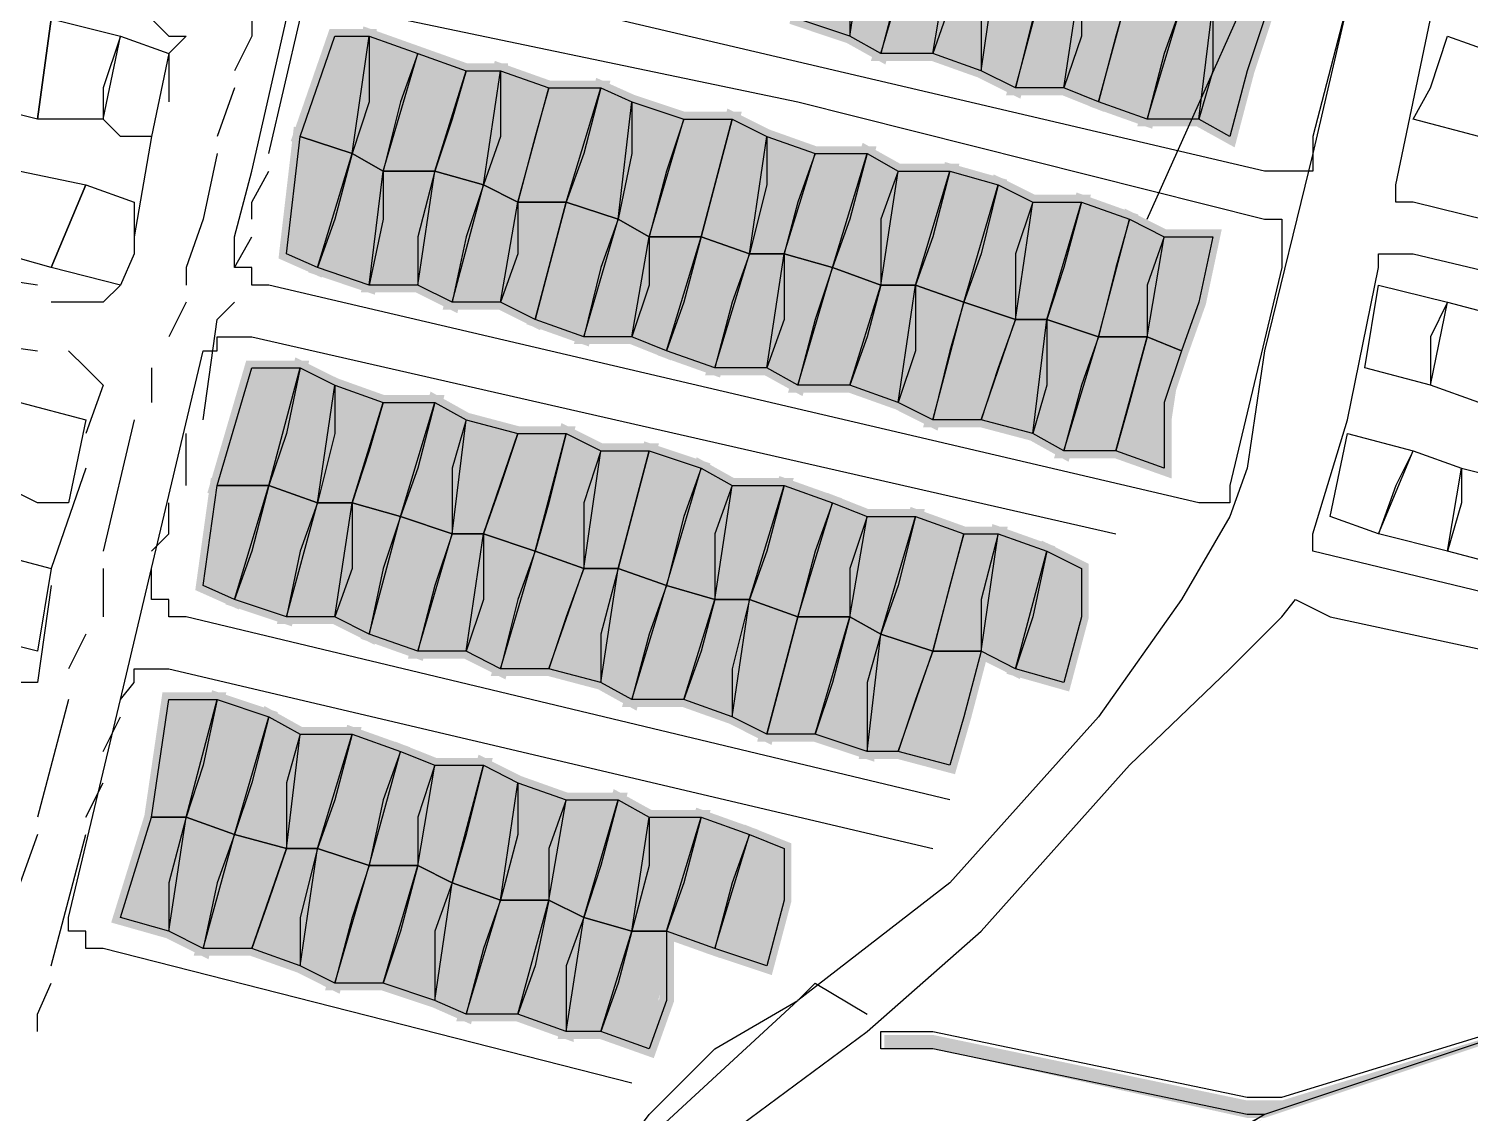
# Model space of a CAD drawing. Header units: millimetres. Extents: x -3588 to 75209, y -3737 to 38254.
# Drawn here: x 18655.4 to 18773.1, y 33971.2 to 34059.8 of the extents above; entities that cross this region are included whole.
import ezdxf

# ---------------------------------------------------------------- set-up
doc = ezdxf.new("R2010")
doc.units = ezdxf.units.MM
doc.layers.add('H', color=250, linetype='Continuous')
doc.layers.add('P', color=253, linetype='Continuous')

msp = doc.modelspace()

# ---------------------------------------------------------------- hatches: boundary and pattern name
at = {"layer": 'H', "linetype": 'Continuous'}
for points in [[(18723.812, 34068.523), (18722.403, 34058.937), (18718.45, 34060.345), (18719.859, 34068.523), (18723.812, 34068.523), (18723.812, 34068.523)], [(18727.765, 34067.115), (18725.22, 34057.801), (18722.403, 34058.937), (18723.812, 34068.523), (18727.765, 34067.115), (18727.765, 34067.115)], [(18730.581, 34065.707), (18729.173, 34057.801), (18725.22, 34057.801), (18727.765, 34067.115), (18730.581, 34065.707), (18730.581, 34065.707)], [(18734.534, 34065.707), (18733.414, 34056.392), (18729.173, 34057.801), (18730.581, 34065.707), (18734.534, 34065.707), (18734.534, 34065.707)], [(18738.775, 34064.586), (18735.943, 34054.984), (18733.414, 34056.392), (18734.534, 34065.707), (18738.775, 34064.586), (18738.775, 34064.586)], [(18741.32, 34064.586), (18740.184, 34054.984), (18735.943, 34054.984), (18738.775, 34064.586), (18741.32, 34064.586), (18741.32, 34064.586)], [(18745.545, 34063.162), (18742.728, 34053.576), (18740.184, 34054.984), (18741.32, 34064.586), (18745.545, 34063.162), (18745.545, 34063.162)], [(18749.498, 34061.754), (18746.953, 34052.152), (18742.728, 34053.576), (18745.545, 34063.162), (18749.498, 34061.754), (18749.498, 34061.754)], [(18752.314, 34061.754), (18750.906, 34052.152), (18746.953, 34052.152), (18749.498, 34061.754), (18752.314, 34061.754), (18752.314, 34061.754)], [(18756.267, 34060.345), (18753.739, 34051.031), (18750.906, 34052.152), (18752.314, 34061.754), (18756.267, 34060.345), (18756.267, 34060.345)], [(18683.162, 34058.937), (18681.754, 34049.623), (18677.801, 34051.031), (18680.346, 34058.937), (18683.162, 34058.937), (18683.162, 34058.937)], [(18687.115, 34057.801), (18684.571, 34048.199), (18681.754, 34049.623), (18683.162, 34058.937), (18687.115, 34057.801), (18687.115, 34057.801)], [(18691.34, 34056.392), (18688.524, 34048.199), (18684.571, 34048.199), (18687.115, 34057.801), (18691.34, 34056.392), (18691.34, 34056.392)], [(18693.885, 34056.392), (18692.765, 34046.79), (18688.524, 34048.199), (18691.34, 34056.392), (18693.885, 34056.392), (18693.885, 34056.392)], [(18698.126, 34054.984), (18695.293, 34045.382), (18692.765, 34046.79), (18693.885, 34056.392), (18698.126, 34054.984), (18698.126, 34054.984)], [(18702.079, 34054.984), (18699.534, 34045.382), (18695.293, 34045.382), (18698.126, 34054.984), (18702.079, 34054.984), (18702.079, 34054.984)], [(18704.895, 34053.576), (18703.487, 34044.262), (18699.534, 34045.382), (18702.079, 34054.984), (18704.895, 34053.576), (18704.895, 34053.576)], [(18708.848, 34052.152), (18706.304, 34042.837), (18703.487, 34044.262), (18704.895, 34053.576), (18708.848, 34052.152), (18708.848, 34052.152)], [(18713.089, 34052.152), (18710.257, 34042.837), (18706.304, 34042.837), (18708.848, 34052.152), (18713.089, 34052.152), (18713.089, 34052.152)], [(18715.618, 34051.031), (18714.209, 34041.429), (18710.257, 34042.837), (18713.089, 34052.152), (18715.618, 34051.031), (18715.618, 34051.031)], [(18681.754, 34049.623), (18679.209, 34040.021), (18676.393, 34041.429), (18677.801, 34051.031), (18681.754, 34049.623), (18681.754, 34049.623)], [(18719.859, 34049.623), (18717.042, 34041.429), (18714.209, 34041.429), (18715.618, 34051.031), (18719.859, 34049.623), (18719.859, 34049.623)], [(18684.571, 34048.199), (18683.162, 34038.612), (18679.209, 34040.021), (18681.754, 34049.623), (18684.571, 34048.199), (18684.571, 34048.199)], [(18723.812, 34049.623), (18720.995, 34040.021), (18717.042, 34041.429), (18719.859, 34049.623), (18723.812, 34049.623), (18723.812, 34049.623)], [(18726.628, 34048.199), (18725.22, 34038.612), (18720.995, 34040.021), (18723.812, 34049.623), (18726.628, 34048.199), (18726.628, 34048.199)], [(18688.524, 34048.199), (18687.115, 34038.612), (18683.162, 34038.612), (18684.571, 34048.199), (18688.524, 34048.199), (18688.524, 34048.199)], [(18692.765, 34046.79), (18689.932, 34037.476), (18687.115, 34038.612), (18688.524, 34048.199), (18692.765, 34046.79), (18692.765, 34046.79)], [(18730.581, 34048.199), (18727.765, 34038.612), (18725.22, 34038.612), (18726.628, 34048.199), (18730.581, 34048.199), (18730.581, 34048.199)], [(18734.534, 34046.79), (18731.99, 34037.476), (18727.765, 34038.612), (18730.581, 34048.199), (18734.534, 34046.79), (18734.534, 34046.79)], [(18695.293, 34045.382), (18693.885, 34037.476), (18689.932, 34037.476), (18692.765, 34046.79), (18695.293, 34045.382), (18695.293, 34045.382)], [(18737.367, 34045.382), (18735.943, 34036.068), (18731.99, 34037.476), (18734.534, 34046.79), (18737.367, 34045.382), (18737.367, 34045.382)], [(18699.534, 34045.382), (18696.717, 34036.068), (18693.885, 34037.476), (18695.293, 34045.382), (18699.534, 34045.382), (18699.534, 34045.382)], [(18703.487, 34044.262), (18700.67, 34034.659), (18696.717, 34036.068), (18699.534, 34045.382), (18703.487, 34044.262), (18703.487, 34044.262)], [(18741.32, 34045.382), (18738.775, 34036.068), (18735.943, 34036.068), (18737.367, 34045.382), (18741.32, 34045.382), (18741.32, 34045.382)], [(18745.545, 34044.262), (18742.728, 34034.659), (18738.775, 34036.068), (18741.32, 34045.382), (18745.545, 34044.262), (18745.545, 34044.262)], [(18706.304, 34042.837), (18704.895, 34034.659), (18700.67, 34034.659), (18703.487, 34044.262), (18706.304, 34042.837), (18706.304, 34042.837)], [(18748.089, 34042.837), (18746.953, 34034.659), (18742.728, 34034.659), (18745.545, 34044.262), (18748.089, 34042.837), (18748.089, 34042.837)], [(18710.257, 34042.837), (18707.44, 34033.251), (18704.895, 34034.659), (18706.304, 34042.837), (18710.257, 34042.837), (18710.257, 34042.837)], [(18714.209, 34041.429), (18711.665, 34031.827), (18707.44, 34033.251), (18710.257, 34042.837), (18714.209, 34041.429), (18714.209, 34041.429)], [(18752.314, 34042.837), (18749.498, 34033.251), (18746.953, 34034.659), (18748.089, 34042.837), (18752.314, 34042.837), (18752.314, 34042.837)], [(18717.042, 34041.429), (18715.618, 34031.827), (18711.665, 34031.827), (18714.209, 34041.429), (18717.042, 34041.429), (18717.042, 34041.429)], [(18720.995, 34040.021), (18718.45, 34030.707), (18715.618, 34031.827), (18717.042, 34041.429), (18720.995, 34040.021), (18720.995, 34040.021)], [(18725.22, 34038.612), (18722.403, 34030.707), (18718.45, 34030.707), (18720.995, 34040.021), (18725.22, 34038.612), (18725.22, 34038.612)], [(18727.765, 34038.612), (18726.628, 34029.298), (18722.403, 34030.707), (18725.22, 34038.612), (18727.765, 34038.612), (18727.765, 34038.612)], [(18731.99, 34037.476), (18729.173, 34027.874), (18726.628, 34029.298), (18727.765, 34038.612), (18731.99, 34037.476), (18731.99, 34037.476)], [(18735.943, 34036.068), (18733.414, 34027.874), (18729.173, 34027.874), (18731.99, 34037.476), (18735.943, 34036.068), (18735.943, 34036.068)], [(18738.775, 34036.068), (18737.367, 34026.466), (18733.414, 34027.874), (18735.943, 34036.068), (18738.775, 34036.068), (18738.775, 34036.068)], [(18742.728, 34034.659), (18740.184, 34025.057), (18737.367, 34026.466), (18738.775, 34036.068), (18742.728, 34034.659), (18742.728, 34034.659)], [(18746.953, 34034.659), (18744.136, 34025.057), (18740.184, 34025.057), (18742.728, 34034.659), (18746.953, 34034.659), (18746.953, 34034.659)], [(18749.498, 34033.251), (18748.089, 34023.937), (18744.136, 34025.057), (18746.953, 34034.659), (18749.498, 34033.251), (18749.498, 34033.251)], [(18677.801, 34031.827), (18674.968, 34022.513), (18671.015, 34022.513), (18673.56, 34031.827), (18677.801, 34031.827), (18677.801, 34031.827)], [(18680.346, 34030.707), (18679.209, 34021.104), (18674.968, 34022.513), (18677.801, 34031.827), (18680.346, 34030.707), (18680.346, 34030.707)], [(18684.571, 34029.298), (18681.754, 34021.104), (18679.209, 34021.104), (18680.346, 34030.707), (18684.571, 34029.298), (18684.571, 34029.298)], [(18688.524, 34029.298), (18685.979, 34019.696), (18681.754, 34021.104), (18684.571, 34029.298), (18688.524, 34029.298), (18688.524, 34029.298)], [(18691.34, 34027.874), (18689.932, 34018.288), (18685.979, 34019.696), (18688.524, 34029.298), (18691.34, 34027.874), (18691.34, 34027.874)], [(18695.293, 34026.466), (18692.765, 34018.288), (18689.932, 34018.288), (18691.34, 34027.874), (18695.293, 34026.466), (18695.293, 34026.466)], [(18699.534, 34026.466), (18696.717, 34017.151), (18692.765, 34018.288), (18695.293, 34026.466), (18699.534, 34026.466), (18699.534, 34026.466)], [(18702.079, 34025.057), (18700.67, 34015.743), (18696.717, 34017.151), (18699.534, 34026.466), (18702.079, 34025.057), (18702.079, 34025.057)], [(18706.304, 34025.057), (18703.487, 34015.743), (18700.67, 34015.743), (18702.079, 34025.057), (18706.304, 34025.057), (18706.304, 34025.057)], [(18710.257, 34023.937), (18707.44, 34014.335), (18703.487, 34015.743), (18706.304, 34025.057), (18710.257, 34023.937), (18710.257, 34023.937)], [(18713.089, 34022.513), (18711.665, 34012.926), (18707.44, 34014.335), (18710.257, 34023.937), (18713.089, 34022.513), (18713.089, 34022.513)], [(18674.968, 34022.513), (18672.44, 34012.926), (18669.607, 34014.335), (18671.015, 34022.513), (18674.968, 34022.513), (18674.968, 34022.513)], [(18679.209, 34021.104), (18676.393, 34011.502), (18672.44, 34012.926), (18674.968, 34022.513), (18679.209, 34021.104), (18679.209, 34021.104)], [(18717.042, 34022.513), (18714.209, 34012.926), (18711.665, 34012.926), (18713.089, 34022.513), (18717.042, 34022.513), (18717.042, 34022.513)], [(18720.995, 34021.104), (18718.45, 34011.502), (18714.209, 34012.926), (18717.042, 34022.513), (18720.995, 34021.104), (18720.995, 34021.104)], [(18681.754, 34021.104), (18680.346, 34011.502), (18676.393, 34011.502), (18679.209, 34021.104), (18681.754, 34021.104), (18681.754, 34021.104)], [(18685.979, 34019.696), (18683.162, 34010.382), (18680.346, 34011.502), (18681.754, 34021.104), (18685.979, 34019.696), (18685.979, 34019.696)], [(18723.812, 34019.696), (18722.403, 34011.502), (18718.45, 34011.502), (18720.995, 34021.104), (18723.812, 34019.696), (18723.812, 34019.696)], [(18689.932, 34018.288), (18687.115, 34008.973), (18683.162, 34010.382), (18685.979, 34019.696), (18689.932, 34018.288), (18689.932, 34018.288)], [(18727.765, 34019.696), (18725.22, 34010.382), (18722.403, 34011.502), (18723.812, 34019.696), (18727.765, 34019.696), (18727.765, 34019.696)], [(18731.99, 34018.288), (18729.173, 34008.973), (18725.22, 34010.382), (18727.765, 34019.696), (18731.99, 34018.288), (18731.99, 34018.288)], [(18692.765, 34018.288), (18691.34, 34008.973), (18687.115, 34008.973), (18689.932, 34018.288), (18692.765, 34018.288), (18692.765, 34018.288)], [(18696.717, 34017.151), (18693.885, 34007.549), (18691.34, 34008.973), (18692.765, 34018.288), (18696.717, 34017.151), (18696.717, 34017.151)], [(18734.534, 34018.288), (18733.414, 34008.973), (18729.173, 34008.973), (18731.99, 34018.288), (18734.534, 34018.288), (18734.534, 34018.288)], [(18738.775, 34017.151), (18735.943, 34007.549), (18733.414, 34008.973), (18734.534, 34018.288), (18738.775, 34017.151), (18738.775, 34017.151)], [(18700.67, 34015.743), (18698.126, 34007.549), (18693.885, 34007.549), (18696.717, 34017.151), (18700.67, 34015.743), (18700.67, 34015.743)], [(18741.32, 34015.743), (18740.184, 34006.141), (18735.943, 34007.549), (18738.775, 34017.151), (18741.32, 34015.743), (18741.32, 34015.743)], [(18703.487, 34015.743), (18702.079, 34006.141), (18698.126, 34007.549), (18700.67, 34015.743), (18703.487, 34015.743), (18703.487, 34015.743)], [(18707.44, 34014.335), (18704.895, 34004.733), (18702.079, 34006.141), (18703.487, 34015.743), (18707.44, 34014.335), (18707.44, 34014.335)], [(18711.665, 34012.926), (18708.848, 34004.733), (18704.895, 34004.733), (18707.44, 34014.335), (18711.665, 34012.926), (18711.665, 34012.926)], [(18714.209, 34012.926), (18713.089, 34003.612), (18708.848, 34004.733), (18711.665, 34012.926), (18714.209, 34012.926), (18714.209, 34012.926)], [(18718.45, 34011.502), (18715.618, 34002.188), (18713.089, 34003.612), (18714.209, 34012.926), (18718.45, 34011.502), (18718.45, 34011.502)], [(18722.403, 34011.502), (18719.859, 34002.188), (18715.618, 34002.188), (18718.45, 34011.502), (18722.403, 34011.502), (18722.403, 34011.502)], [(18725.22, 34010.382), (18723.812, 34000.78), (18719.859, 34002.188), (18722.403, 34011.502), (18725.22, 34010.382), (18725.22, 34010.382)], [(18729.173, 34008.973), (18726.628, 34000.78), (18723.812, 34000.78), (18725.22, 34010.382), (18729.173, 34008.973), (18729.173, 34008.973)], [(18733.414, 34008.973), (18730.581, 33999.371), (18726.628, 34000.78), (18729.173, 34008.973), (18733.414, 34008.973), (18733.414, 34008.973)], [(18671.015, 34004.733), (18668.199, 33995.418), (18665.654, 33995.418), (18666.79, 34004.733), (18671.015, 34004.733), (18671.015, 34004.733)], [(18674.968, 34003.612), (18672.44, 33994.01), (18668.199, 33995.418), (18671.015, 34004.733), (18674.968, 34003.612), (18674.968, 34003.612)], [(18677.801, 34002.188), (18676.393, 33992.602), (18672.44, 33994.01), (18674.968, 34003.612), (18677.801, 34002.188), (18677.801, 34002.188)], [(18681.754, 34002.188), (18679.209, 33992.602), (18676.393, 33992.602), (18677.801, 34002.188), (18681.754, 34002.188), (18681.754, 34002.188)], [(18685.979, 34000.78), (18683.162, 33991.177), (18679.209, 33992.602), (18681.754, 34002.188), (18685.979, 34000.78), (18685.979, 34000.78)], [(18688.524, 33999.371), (18687.115, 33991.177), (18683.162, 33991.177), (18685.979, 34000.78), (18688.524, 33999.371), (18688.524, 33999.371)], [(18692.765, 33999.371), (18689.932, 33990.057), (18687.115, 33991.177), (18688.524, 33999.371), (18692.765, 33999.371), (18692.765, 33999.371)], [(18695.293, 33997.963), (18693.885, 33988.649), (18689.932, 33990.057), (18692.765, 33999.371), (18695.293, 33997.963), (18695.293, 33997.963)], [(18699.534, 33996.827), (18698.126, 33988.649), (18693.885, 33988.649), (18695.293, 33997.963), (18699.534, 33996.827), (18699.534, 33996.827)], [(18703.487, 33996.827), (18700.67, 33987.224), (18698.126, 33988.649), (18699.534, 33996.827), (18703.487, 33996.827), (18703.487, 33996.827)], [(18706.304, 33995.418), (18704.895, 33985.816), (18700.67, 33987.224), (18703.487, 33996.827), (18706.304, 33995.418), (18706.304, 33995.418)], [(18668.199, 33995.418), (18666.79, 33985.816), (18662.838, 33987.224), (18665.654, 33995.418), (18668.199, 33995.418), (18668.199, 33995.418)], [(18672.44, 33994.01), (18669.607, 33984.408), (18666.79, 33985.816), (18668.199, 33995.418), (18672.44, 33994.01), (18672.44, 33994.01)], [(18710.257, 33995.418), (18707.44, 33985.816), (18704.895, 33985.816), (18706.304, 33995.418), (18710.257, 33995.418), (18710.257, 33995.418)], [(18714.209, 33994.01), (18711.665, 33984.408), (18707.44, 33985.816), (18710.257, 33995.418), (18714.209, 33994.01), (18714.209, 33994.01)], [(18676.393, 33992.602), (18673.56, 33984.408), (18669.607, 33984.408), (18672.44, 33994.01), (18676.393, 33992.602), (18676.393, 33992.602)], [(18717.042, 33992.602), (18715.618, 33983.288), (18711.665, 33984.408), (18714.209, 33994.01), (18717.042, 33992.602), (18717.042, 33992.602)], [(18679.209, 33992.602), (18677.801, 33983.288), (18673.56, 33984.408), (18676.393, 33992.602), (18679.209, 33992.602), (18679.209, 33992.602)], [(18683.162, 33991.177), (18680.346, 33981.863), (18677.801, 33983.288), (18679.209, 33992.602), (18683.162, 33991.177), (18683.162, 33991.177)], [(18687.115, 33991.177), (18684.571, 33981.863), (18680.346, 33981.863), (18683.162, 33991.177), (18687.115, 33991.177), (18687.115, 33991.177)], [(18689.932, 33990.057), (18688.524, 33980.455), (18684.571, 33981.863), (18687.115, 33991.177), (18689.932, 33990.057), (18689.932, 33990.057)], [(18693.885, 33988.649), (18691.34, 33979.047), (18688.524, 33980.455), (18689.932, 33990.057), (18693.885, 33988.649), (18693.885, 33988.649)], [(18698.126, 33988.649), (18695.293, 33979.047), (18691.34, 33979.047), (18693.885, 33988.649), (18698.126, 33988.649), (18698.126, 33988.649)], [(18700.67, 33987.224), (18699.534, 33977.638), (18695.293, 33979.047), (18698.126, 33988.649), (18700.67, 33987.224), (18700.67, 33987.224)], [(18725.22, 33977.638), (18729.173, 33977.638), (18754.859, 33972.277), (18757.692, 33972.277), (18775.184, 33977.638), (18794.388, 33983.288), (18795.796, 33983.288), (18801.158, 33983.288), (18803.702, 33983.288), (18817.241, 33984.408), (18835.038, 33987.224), (18841.807, 33988.649), (18845.76, 33988.649), (18844.352, 33987.224), (18825.435, 33984.408), (18813.288, 33983.288), (18802.566, 33981.863), (18795.796, 33983.288), (18794.388, 33983.288), (18776.592, 33977.638), (18756.267, 33970.853), (18745.545, 33964.083), (18741.32, 33957.314), (18740.184, 33957.314), (18742.728, 33961.538), (18744.136, 33964.083), (18756.267, 33970.853), (18754.859, 33970.853), (18729.173, 33976.502), (18725.22, 33976.502), (18725.22, 33977.638), (18725.22, 33977.638)], [(18704.895, 33985.816), (18702.079, 33977.638), (18699.534, 33977.638), (18700.67, 33987.224), (18704.895, 33985.816), (18704.895, 33985.816)], [(18707.44, 33985.816), (18706.304, 33976.502), (18702.079, 33977.638), (18704.895, 33985.816), (18707.44, 33985.816), (18707.44, 33985.816)]]:
    msp.add_hatch(color=256, dxfattribs=at).paths.add_polyline_path(points)

# ---------------------------------------------------------------- linework, layer by layer
at = {"layer": 'P'}
for points in [[(18781.969, 34143.053), (18781.969, 34140.508), (18779.425, 34129.497), (18772.367, 34101.283), (18765.581, 34072.764), (18760.22, 34049.623), (18756.267, 34033.523), (18754.859, 34023.937), (18753.451, 34019.984), (18749.498, 34013.198), (18742.728, 34003.612), (18730.581, 33990.057), (18718.162, 33980.455), (18703.487, 33966.9), (18695.293, 33957.586), (18693.885, 33950.816), (18693.885, 33934.444), (18695.293, 33922.313), (18697.838, 33911.575), (18697.838, 33908.758)], [(18683.162, 34087.728), (18683.162, 34088.848), (18684.283, 34088.848), (18685.707, 34088.848), (18761.644, 34071.356), (18763.053, 34071.356), (18764.461, 34069.948), (18764.461, 34068.523), (18764.461, 34067.403), (18760.22, 34051.031), (18760.22, 34049.623), (18760.22, 34048.199), (18758.812, 34048.199), (18757.692, 34048.199), (18756.267, 34048.199), (18680.346, 34065.995), (18680.346, 34067.403), (18678.921, 34067.403), (18678.921, 34068.523), (18678.921, 34069.948), (18683.162, 34087.728)], [(18746.681, 34044.262), (18758.812, 34071.356), (18763.053, 34079.534), (18765.581, 34083.487), (18767.006, 34086.319), (18768.414, 34087.728), (18769.822, 34088.848)], [(18796.917, 34034.659), (18834.749, 34025.345), (18834.749, 34029.298), (18768.414, 34045.67), (18767.006, 34045.67), (18767.006, 34047.078), (18772.367, 34072.764), (18773.775, 34074.173), (18775.184, 34074.173), (18806.519, 34065.995), (18833.613, 34059.209), (18836.158, 34075.309), (18838.99, 34086.319)], [(18722.403, 34063.162), (18722.403, 34059.209), (18718.162, 34060.633), (18719.571, 34068.523), (18723.812, 34068.523), (18722.403, 34063.162)], [(18726.356, 34063.162), (18724.932, 34057.801), (18722.403, 34059.209), (18723.812, 34068.523), (18727.765, 34067.403), (18726.356, 34063.162)], [(18730.581, 34061.754), (18729.173, 34057.801), (18724.932, 34057.801), (18727.765, 34067.403), (18730.581, 34065.995), (18730.581, 34061.754)], [(18733.126, 34060.633), (18733.126, 34056.392), (18729.173, 34057.801), (18730.581, 34065.995), (18734.534, 34065.995), (18733.126, 34060.633)], [(18737.367, 34060.633), (18735.943, 34054.984), (18733.126, 34056.392), (18734.534, 34065.995), (18738.487, 34064.586), (18737.367, 34060.633)], [(18741.32, 34059.209), (18739.895, 34054.984), (18735.943, 34054.984), (18738.487, 34064.586), (18741.32, 34064.586), (18741.32, 34059.209)], [(18744.136, 34059.209), (18742.728, 34053.848), (18739.895, 34054.984), (18741.32, 34064.586), (18745.257, 34063.162), (18744.136, 34059.209)], [(18748.089, 34057.801), (18746.681, 34052.44), (18742.728, 34053.848), (18745.257, 34063.162), (18749.498, 34061.754), (18748.089, 34057.801)], [(18718.162, 34053.848), (18756.267, 34044.262), (18757.692, 34044.262), (18757.692, 34042.837), (18757.692, 34041.429), (18757.692, 34040.309), (18753.451, 34022.513), (18753.451, 34021.104), (18752.042, 34021.104), (18750.906, 34021.104), (18674.968, 34038.884), (18673.56, 34038.884), (18673.56, 34040.309), (18672.152, 34040.309), (18672.152, 34041.429), (18672.152, 34042.837), (18673.56, 34048.199), (18676.393, 34060.633), (18677.513, 34061.754), (18678.921, 34061.754), (18680.346, 34061.754), (18718.162, 34053.848)], [(18752.042, 34056.392), (18750.906, 34052.44), (18746.681, 34052.44), (18749.498, 34061.754), (18752.042, 34061.754), (18752.042, 34056.392)], [(18754.859, 34056.392), (18753.451, 34051.031), (18750.906, 34052.44), (18752.042, 34061.754), (18756.267, 34060.633), (18754.859, 34056.392)], [(18651.827, 34057.801), (18653.235, 34060.633), (18657.188, 34060.633), (18656.068, 34052.44), (18650.419, 34053.848), (18651.827, 34057.801)], [(18661.429, 34054.984), (18661.429, 34052.44), (18656.068, 34052.44), (18657.188, 34060.633), (18662.838, 34059.209), (18661.429, 34054.984)], [(18665.382, 34060.633), (18666.79, 34059.209), (18668.199, 34059.209), (18666.79, 34057.801), (18666.79, 34056.392), (18666.79, 34053.848)], [(18673.56, 34060.633), (18673.56, 34059.209), (18672.152, 34056.392)], [(18674.968, 34049.623), (18677.513, 34060.633)], [(18662.838, 34051.031), (18661.429, 34052.44), (18662.838, 34059.209), (18666.79, 34057.801), (18665.382, 34051.031), (18662.838, 34051.031)], [(18683.162, 34053.848), (18681.754, 34049.623), (18677.513, 34051.031), (18680.346, 34059.209), (18683.162, 34059.209), (18683.162, 34053.848)], [(18685.707, 34053.848), (18684.283, 34048.199), (18681.754, 34049.623), (18683.162, 34059.209), (18687.115, 34057.801), (18685.707, 34053.848)], [(18769.822, 34054.984), (18771.231, 34059.209), (18775.184, 34057.801), (18773.775, 34051.031), (18768.414, 34052.44), (18769.822, 34054.984)], [(18689.932, 34052.44), (18688.524, 34048.199), (18684.283, 34048.199), (18687.115, 34057.801), (18691.068, 34056.392), (18689.932, 34052.44)], [(18693.885, 34051.031), (18692.476, 34047.078), (18688.524, 34048.199), (18691.068, 34056.392), (18693.885, 34056.392), (18693.885, 34051.031)], [(18696.717, 34051.031), (18695.293, 34045.67), (18692.476, 34047.078), (18693.885, 34056.392), (18697.838, 34054.984), (18696.717, 34051.031)], [(18672.152, 34054.984), (18670.743, 34051.031)], [(18700.67, 34049.623), (18699.246, 34045.67), (18695.293, 34045.67), (18697.838, 34054.984), (18702.079, 34054.984), (18700.67, 34049.623)], [(18704.607, 34049.623), (18703.487, 34044.262), (18699.246, 34045.67), (18702.079, 34054.984), (18704.607, 34053.848), (18704.607, 34049.623)], [(18707.44, 34048.199), (18706.032, 34042.837), (18703.487, 34044.262), (18704.607, 34053.848), (18708.848, 34052.44), (18707.44, 34048.199)], [(18711.393, 34047.078), (18710.257, 34042.837), (18706.032, 34042.837), (18708.848, 34052.44), (18712.801, 34052.44), (18711.393, 34047.078)], [(18715.618, 34047.078), (18714.209, 34041.429), (18710.257, 34042.837), (18712.801, 34052.44), (18715.618, 34051.031), (18715.618, 34047.078)], [(18665.382, 34051.031), (18663.958, 34042.837)], [(18680.346, 34044.262), (18678.921, 34040.309), (18676.393, 34041.429), (18677.513, 34051.031), (18681.754, 34049.623), (18680.346, 34044.262)], [(18718.162, 34045.67), (18717.042, 34041.429), (18714.209, 34041.429), (18715.618, 34051.031), (18719.571, 34049.623), (18718.162, 34045.67)], [(18670.743, 34049.623), (18669.607, 34044.262), (18668.199, 34040.309), (18668.199, 34038.884)], [(18684.283, 34044.262), (18683.162, 34038.884), (18678.921, 34040.309), (18681.754, 34049.623), (18684.283, 34048.199), (18684.283, 34044.262)], [(18722.403, 34044.262), (18720.995, 34040.309), (18717.042, 34041.429), (18719.571, 34049.623), (18723.812, 34049.623), (18722.403, 34044.262)], [(18724.932, 34044.262), (18724.932, 34038.884), (18720.995, 34040.309), (18723.812, 34049.623), (18726.356, 34048.199), (18724.932, 34044.262)], [(18653.235, 34044.262), (18654.644, 34048.199), (18660.021, 34047.078), (18657.188, 34040.309), (18653.235, 34041.429), (18653.235, 34044.262)], [(18673.56, 34044.262), (18673.56, 34045.67), (18674.968, 34048.199)], [(18687.115, 34042.837), (18687.115, 34038.884), (18683.162, 34038.884), (18684.283, 34048.199), (18688.524, 34048.199), (18687.115, 34042.837)], [(18691.068, 34042.837), (18689.932, 34037.476), (18687.115, 34038.884), (18688.524, 34048.199), (18692.476, 34047.078), (18691.068, 34042.837)], [(18729.173, 34042.837), (18727.765, 34038.884), (18724.932, 34038.884), (18726.356, 34048.199), (18730.581, 34048.199), (18729.173, 34042.837)], [(18733.126, 34041.429), (18731.718, 34037.476), (18727.765, 34038.884), (18730.581, 34048.199), (18734.534, 34047.078), (18733.126, 34041.429)], [(18663.958, 34041.429), (18662.838, 34038.884), (18657.188, 34040.309), (18660.021, 34047.078), (18663.958, 34045.67), (18663.958, 34041.429)], [(18695.293, 34041.429), (18693.885, 34037.476), (18689.932, 34037.476), (18692.476, 34047.078), (18695.293, 34045.67), (18695.293, 34041.429)], [(18735.943, 34041.429), (18735.943, 34036.068), (18731.718, 34037.476), (18734.534, 34047.078), (18737.367, 34045.67), (18735.943, 34041.429)], [(18697.838, 34040.309), (18696.717, 34036.068), (18693.885, 34037.476), (18695.293, 34045.67), (18699.246, 34045.67), (18697.838, 34040.309)], [(18702.079, 34040.309), (18700.67, 34034.659), (18696.717, 34036.068), (18699.246, 34045.67), (18703.487, 34044.262), (18702.079, 34040.309)], [(18739.895, 34040.309), (18738.487, 34036.068), (18735.943, 34036.068), (18737.367, 34045.67), (18741.32, 34045.67), (18739.895, 34040.309)], [(18744.136, 34040.309), (18742.728, 34034.659), (18738.487, 34036.068), (18741.32, 34045.67), (18745.257, 34044.262), (18744.136, 34040.309)], [(18706.032, 34038.884), (18704.607, 34034.659), (18700.67, 34034.659), (18703.487, 34044.262), (18706.032, 34042.837), (18706.032, 34038.884)], [(18746.681, 34038.884), (18746.681, 34034.659), (18742.728, 34034.659), (18745.257, 34044.262), (18748.089, 34042.837), (18746.681, 34038.884)], [(18672.152, 34040.309), (18673.56, 34042.837)], [(18708.848, 34037.476), (18707.44, 34033.523), (18704.607, 34034.659), (18706.032, 34042.837), (18710.257, 34042.837), (18708.848, 34037.476)], [(18712.801, 34037.476), (18711.393, 34032.115), (18707.44, 34033.523), (18710.257, 34042.837), (18714.209, 34041.429), (18712.801, 34037.476)], [(18750.906, 34037.476), (18749.498, 34033.523), (18746.681, 34034.659), (18748.089, 34042.837), (18752.042, 34042.837), (18750.906, 34037.476)], [(18663.958, 34041.429), (18662.838, 34038.884), (18661.429, 34037.476), (18660.021, 34037.476), (18657.188, 34037.476)], [(18717.042, 34036.068), (18715.618, 34032.115), (18711.393, 34032.115), (18714.209, 34041.429), (18717.042, 34041.429), (18717.042, 34036.068)], [(18712.801, 33969.732), (18723.812, 33977.91), (18733.126, 33986.104), (18745.257, 33999.659), (18753.451, 34007.549), (18756.267, 34010.382), (18757.692, 34011.79), (18758.812, 34013.198), (18761.644, 34011.79), (18792.964, 34005.021), (18794.1, 34008.973), (18760.22, 34017.151), (18760.22, 34018.56), (18763.053, 34027.874), (18765.581, 34040.309), (18765.581, 34041.429), (18767.006, 34041.429), (18768.414, 34041.429), (18796.917, 34034.659)], [(18719.571, 34036.068), (18718.162, 34030.707), (18715.618, 34032.115), (18717.042, 34041.429), (18720.995, 34040.309), (18719.571, 34036.068)], [(18656.068, 34038.884), (18646.466, 34040.309)], [(18723.812, 34034.659), (18722.403, 34030.707), (18718.162, 34030.707), (18720.995, 34040.309), (18724.932, 34038.884), (18723.812, 34034.659)], [(18727.765, 34033.523), (18726.356, 34029.298), (18722.403, 34030.707), (18724.932, 34038.884), (18727.765, 34038.884), (18727.765, 34033.523)], [(18730.581, 34033.523), (18729.173, 34027.874), (18726.356, 34029.298), (18727.765, 34038.884), (18731.718, 34037.476), (18730.581, 34033.523)], [(18769.822, 34034.659), (18769.822, 34030.707), (18764.461, 34032.115), (18765.581, 34038.884), (18771.231, 34037.476), (18769.822, 34034.659)], [(18668.199, 34037.476), (18666.79, 34034.659)], [(18669.607, 34027.874), (18670.743, 34036.068), (18672.152, 34037.476)], [(18734.534, 34032.115), (18733.126, 34027.874), (18729.173, 34027.874), (18731.718, 34037.476), (18735.943, 34036.068), (18734.534, 34032.115)], [(18775.184, 34033.523), (18773.775, 34029.298), (18769.822, 34030.707), (18771.231, 34037.476), (18776.592, 34036.068), (18775.184, 34033.523)], [(18738.487, 34030.707), (18737.367, 34026.754), (18733.126, 34027.874), (18735.943, 34036.068), (18738.487, 34036.068), (18738.487, 34030.707)], [(18741.32, 34030.707), (18739.895, 34025.345), (18737.367, 34026.754), (18738.487, 34036.068), (18742.728, 34034.659), (18741.32, 34030.707)], [(18647.874, 34034.659), (18656.068, 34033.523)], [(18730.581, 33996.827), (18668.199, 34011.79), (18666.79, 34011.79), (18666.79, 34013.198), (18665.382, 34013.198), (18665.382, 34014.335), (18665.382, 34015.743), (18669.607, 34033.523), (18670.743, 34033.523), (18670.743, 34034.659), (18672.152, 34034.659), (18673.56, 34034.659), (18744.136, 34018.56)], [(18730.581, 33996.827), (18668.199, 34011.79), (18666.79, 34011.79), (18666.79, 34013.198), (18665.382, 34013.198), (18665.382, 34014.335), (18665.382, 34015.743), (18669.607, 34033.523), (18670.743, 34033.523), (18670.743, 34034.659), (18672.152, 34034.659), (18673.56, 34034.659), (18744.136, 34018.56)], [(18745.257, 34029.298), (18744.136, 34025.345), (18739.895, 34025.345), (18742.728, 34034.659), (18746.681, 34034.659), (18745.257, 34029.298)], [(18748.089, 34029.298), (18748.089, 34023.937), (18744.136, 34025.345), (18746.681, 34034.659), (18749.498, 34033.523), (18748.089, 34029.298)], [(18658.597, 34033.523), (18660.021, 34032.115), (18661.429, 34030.707), (18660.021, 34026.754)], [(18665.382, 34032.115), (18665.382, 34029.298)], [(18676.393, 34026.754), (18674.968, 34022.513), (18670.743, 34022.513), (18673.56, 34032.115), (18677.513, 34032.115), (18676.393, 34026.754)], [(18680.346, 34026.754), (18678.921, 34021.104), (18674.968, 34022.513), (18677.513, 34032.115), (18680.346, 34030.707), (18680.346, 34026.754)], [(18683.162, 34025.345), (18681.754, 34021.104), (18678.921, 34021.104), (18680.346, 34030.707), (18684.283, 34029.298), (18683.162, 34025.345)], [(18656.068, 34021.104), (18653.235, 34022.513), (18654.644, 34029.298), (18660.021, 34027.874), (18658.597, 34021.104), (18656.068, 34021.104)], [(18687.115, 34023.937), (18685.707, 34019.984), (18681.754, 34021.104), (18684.283, 34029.298), (18688.524, 34029.298), (18687.115, 34023.937)], [(18689.932, 34023.937), (18689.932, 34018.56), (18685.707, 34019.984), (18688.524, 34029.298), (18691.068, 34027.874), (18689.932, 34023.937)], [(18663.958, 34027.874), (18661.429, 34017.151)], [(18693.885, 34022.513), (18692.476, 34018.56), (18689.932, 34018.56), (18691.068, 34027.874), (18695.293, 34026.754), (18693.885, 34022.513)], [(18668.199, 34022.513), (18668.199, 34026.754)], [(18697.838, 34021.104), (18696.717, 34017.151), (18692.476, 34018.56), (18695.293, 34026.754), (18699.246, 34026.754), (18697.838, 34021.104)], [(18700.67, 34021.104), (18700.67, 34015.743), (18696.717, 34017.151), (18699.246, 34026.754), (18702.079, 34025.345), (18700.67, 34021.104)], [(18767.006, 34022.513), (18765.581, 34018.56), (18761.644, 34019.984), (18763.053, 34026.754), (18768.414, 34025.345), (18767.006, 34022.513)], [(18704.607, 34019.984), (18703.487, 34015.743), (18700.67, 34015.743), (18702.079, 34025.345), (18706.032, 34025.345), (18704.607, 34019.984)], [(18708.848, 34019.984), (18707.44, 34014.335), (18703.487, 34015.743), (18706.032, 34025.345), (18710.257, 34023.937), (18708.848, 34019.984)], [(18772.367, 34021.104), (18771.231, 34017.151), (18765.581, 34018.56), (18768.414, 34025.345), (18772.367, 34023.937), (18772.367, 34021.104)], [(18660.021, 34023.937), (18657.188, 34015.743)], [(18711.393, 34018.56), (18711.393, 34013.198), (18707.44, 34014.335), (18710.257, 34023.937), (18712.801, 34022.513), (18711.393, 34018.56)], [(18776.592, 34019.984), (18776.592, 34015.743), (18771.231, 34017.151), (18772.367, 34023.937), (18778.016, 34022.513), (18776.592, 34019.984)], [(18673.56, 34017.151), (18672.152, 34013.198), (18669.607, 34014.335), (18670.743, 34022.513), (18674.968, 34022.513), (18673.56, 34017.151)], [(18677.513, 34017.151), (18676.393, 34011.79), (18672.152, 34013.198), (18674.968, 34022.513), (18678.921, 34021.104), (18677.513, 34017.151)], [(18715.618, 34017.151), (18714.209, 34013.198), (18711.393, 34013.198), (18712.801, 34022.513), (18717.042, 34022.513), (18715.618, 34017.151)], [(18719.571, 34017.151), (18718.162, 34011.79), (18714.209, 34013.198), (18717.042, 34022.513), (18720.995, 34021.104), (18719.571, 34017.151)], [(18665.382, 34017.151), (18666.79, 34018.56), (18666.79, 34021.104)], [(18681.754, 34015.743), (18680.346, 34011.79), (18676.393, 34011.79), (18678.921, 34021.104), (18681.754, 34021.104), (18681.754, 34015.743)], [(18684.283, 34015.743), (18683.162, 34010.382), (18680.346, 34011.79), (18681.754, 34021.104), (18685.707, 34019.984), (18684.283, 34015.743)], [(18722.403, 34015.743), (18722.403, 34011.79), (18718.162, 34011.79), (18720.995, 34021.104), (18723.812, 34019.984), (18722.403, 34015.743)], [(18688.524, 34014.335), (18687.115, 34008.973), (18683.162, 34010.382), (18685.707, 34019.984), (18689.932, 34018.56), (18688.524, 34014.335)], [(18726.356, 34014.335), (18724.932, 34010.382), (18722.403, 34011.79), (18723.812, 34019.984), (18727.765, 34019.984), (18726.356, 34014.335)], [(18730.581, 34014.335), (18729.173, 34008.973), (18724.932, 34010.382), (18727.765, 34019.984), (18731.718, 34018.56), (18730.581, 34014.335)], [(18692.476, 34013.198), (18691.068, 34008.973), (18687.115, 34008.973), (18689.932, 34018.56), (18692.476, 34018.56), (18692.476, 34013.198)], [(18695.293, 34013.198), (18693.885, 34007.549), (18691.068, 34008.973), (18692.476, 34018.56), (18696.717, 34017.151), (18695.293, 34013.198)], [(18733.126, 34013.198), (18733.126, 34008.973), (18729.173, 34008.973), (18731.718, 34018.56), (18734.534, 34018.56), (18733.126, 34013.198)], [(18737.367, 34011.79), (18735.943, 34007.549), (18733.126, 34008.973), (18734.534, 34018.56), (18738.487, 34017.151), (18737.367, 34011.79)], [(18650.419, 34013.198), (18651.827, 34017.151), (18657.188, 34015.743), (18656.068, 34008.973), (18650.419, 34010.382), (18650.419, 34013.198)], [(18699.246, 34011.79), (18697.838, 34007.549), (18693.885, 34007.549), (18696.717, 34017.151), (18700.67, 34015.743), (18699.246, 34011.79)], [(18741.32, 34011.79), (18739.895, 34006.429), (18735.943, 34007.549), (18738.487, 34017.151), (18741.32, 34015.743), (18741.32, 34011.79)], [(18661.429, 34015.743), (18661.429, 34011.79)], [(18662.838, 34005.021), (18665.382, 34015.743)], [(18702.079, 34010.382), (18702.079, 34006.429), (18697.838, 34007.549), (18700.67, 34015.743), (18703.487, 34015.743), (18702.079, 34010.382)], [(18706.032, 34010.382), (18704.607, 34005.021), (18702.079, 34006.429), (18703.487, 34015.743), (18707.44, 34014.335), (18706.032, 34010.382)], [(18657.188, 34014.335), (18656.068, 34006.429), (18654.644, 34006.429)], [(18710.257, 34008.973), (18708.848, 34005.021), (18704.607, 34005.021), (18707.44, 34014.335), (18711.393, 34013.198), (18710.257, 34008.973)], [(18712.801, 34007.549), (18712.801, 34003.612), (18708.848, 34005.021), (18711.393, 34013.198), (18714.209, 34013.198), (18712.801, 34007.549)], [(18717.042, 34007.549), (18715.618, 34002.188), (18712.801, 34003.612), (18714.209, 34013.198), (18718.162, 34011.79), (18717.042, 34007.549)], [(18720.995, 34006.429), (18719.571, 34002.188), (18715.618, 34002.188), (18718.162, 34011.79), (18722.403, 34011.79), (18720.995, 34006.429)], [(18723.812, 34006.429), (18723.812, 34000.78), (18719.571, 34002.188), (18722.403, 34011.79), (18724.932, 34010.382), (18723.812, 34006.429)], [(18660.021, 34010.382), (18658.597, 34007.549)], [(18727.765, 34005.021), (18726.356, 34000.78), (18723.812, 34000.78), (18724.932, 34010.382), (18729.173, 34008.973), (18727.765, 34005.021)], [(18731.718, 34003.612), (18730.581, 33999.659), (18726.356, 34000.78), (18729.173, 34008.973), (18733.126, 34008.973), (18731.718, 34003.612)], [(18704.607, 33973.685), (18661.429, 33984.696), (18660.021, 33984.696), (18660.021, 33986.104), (18658.597, 33986.104), (18658.597, 33987.224), (18662.838, 34005.021), (18663.958, 34006.429), (18663.958, 34007.549), (18665.382, 34007.549), (18666.79, 34007.549), (18729.173, 33992.874)], [(18704.607, 33973.685), (18661.429, 33984.696), (18660.021, 33984.696), (18660.021, 33986.104), (18658.597, 33986.104), (18658.597, 33987.224), (18662.838, 34005.021), (18663.958, 34006.429), (18663.958, 34007.549), (18665.382, 34007.549), (18666.79, 34007.549), (18729.173, 33992.874)], [(18658.597, 34005.021), (18656.068, 33995.418)], [(18669.607, 33999.659), (18668.199, 33995.418), (18665.382, 33995.418), (18666.79, 34005.021), (18670.743, 34005.021), (18669.607, 33999.659)], [(18673.56, 33998.235), (18672.152, 33994.01), (18668.199, 33995.418), (18670.743, 34005.021), (18674.968, 34003.612), (18673.56, 33998.235)], [(18661.429, 34000.78), (18662.838, 34003.612)], [(18676.393, 33998.235), (18676.393, 33992.874), (18672.152, 33994.01), (18674.968, 34003.612), (18677.513, 34002.188), (18676.393, 33998.235)], [(18680.346, 33996.827), (18678.921, 33992.874), (18676.393, 33992.874), (18677.513, 34002.188), (18681.754, 34002.188), (18680.346, 33996.827)], [(18684.283, 33996.827), (18683.162, 33991.465), (18678.921, 33992.874), (18681.754, 34002.188), (18685.707, 34000.78), (18684.283, 33996.827)], [(18687.115, 33995.418), (18687.115, 33991.465), (18683.162, 33991.465), (18685.707, 34000.78), (18688.524, 33999.659), (18687.115, 33995.418)], [(18691.068, 33994.01), (18689.932, 33990.057), (18687.115, 33991.465), (18688.524, 33999.659), (18692.476, 33999.659), (18691.068, 33994.01)], [(18695.293, 33994.01), (18693.885, 33988.649), (18689.932, 33990.057), (18692.476, 33999.659), (18695.293, 33998.235), (18695.293, 33994.01)], [(18660.021, 33995.418), (18661.429, 33998.235)], [(18697.838, 33992.874), (18697.838, 33988.649), (18693.885, 33988.649), (18695.293, 33998.235), (18699.246, 33996.827), (18697.838, 33992.874)], [(18702.079, 33991.465), (18700.67, 33987.224), (18697.838, 33988.649), (18699.246, 33996.827), (18703.487, 33996.827), (18702.079, 33991.465)], [(18706.032, 33991.465), (18704.607, 33986.104), (18700.67, 33987.224), (18703.487, 33996.827), (18706.032, 33995.418), (18706.032, 33991.465)], [(18666.79, 33990.057), (18666.79, 33986.104), (18662.838, 33987.224), (18665.382, 33995.418), (18668.199, 33995.418), (18666.79, 33990.057)], [(18670.743, 33990.057), (18669.607, 33984.696), (18666.79, 33986.104), (18668.199, 33995.418), (18672.152, 33994.01), (18670.743, 33990.057)], [(18708.848, 33990.057), (18707.44, 33986.104), (18704.607, 33986.104), (18706.032, 33995.418), (18710.257, 33995.418), (18708.848, 33990.057)], [(18712.801, 33990.057), (18711.393, 33984.696), (18707.44, 33986.104), (18710.257, 33995.418), (18714.209, 33994.01), (18712.801, 33990.057)], [(18656.068, 33994.01), (18654.644, 33990.057)], [(18657.188, 33983.288), (18658.597, 33988.649), (18660.021, 33994.01)], [(18674.968, 33988.649), (18673.56, 33984.696), (18669.607, 33984.696), (18672.152, 33994.01), (18676.393, 33992.874), (18674.968, 33988.649)], [(18717.042, 33988.649), (18715.618, 33983.288), (18711.393, 33984.696), (18714.209, 33994.01), (18717.042, 33992.874), (18717.042, 33988.649)], [(18677.513, 33987.224), (18677.513, 33983.288), (18673.56, 33984.696), (18676.393, 33992.874), (18678.921, 33992.874), (18677.513, 33987.224)], [(18681.754, 33987.224), (18680.346, 33981.863), (18677.513, 33983.288), (18678.921, 33992.874), (18683.162, 33991.465), (18681.754, 33987.224)], [(18685.707, 33986.104), (18684.283, 33981.863), (18680.346, 33981.863), (18683.162, 33991.465), (18687.115, 33991.465), (18685.707, 33986.104)], [(18688.524, 33986.104), (18688.524, 33980.455), (18684.283, 33981.863), (18687.115, 33991.465), (18689.932, 33990.057), (18688.524, 33986.104)], [(18692.476, 33984.696), (18691.068, 33979.335), (18688.524, 33980.455), (18689.932, 33990.057), (18693.885, 33988.649), (18692.476, 33984.696)], [(18696.717, 33983.288), (18695.293, 33979.335), (18691.068, 33979.335), (18693.885, 33988.649), (18697.838, 33988.649), (18696.717, 33983.288)], [(18699.246, 33983.288), (18699.246, 33977.91), (18695.293, 33979.335), (18697.838, 33988.649), (18700.67, 33987.224), (18699.246, 33983.288)], [(18724.932, 33977.91), (18729.173, 33977.91), (18754.859, 33972.549), (18757.692, 33972.549), (18775.184, 33977.91), (18794.1, 33983.288), (18795.508, 33983.288), (18800.87, 33983.288), (18803.702, 33983.288), (18817.241, 33984.696), (18834.749, 33987.224), (18841.519, 33988.649)], [(18703.487, 33981.863), (18702.079, 33977.91), (18699.246, 33977.91), (18700.67, 33987.224), (18704.607, 33986.104), (18703.487, 33981.863)], [(18844.352, 33987.224), (18825.435, 33984.696), (18813.288, 33983.288), (18802.294, 33981.863), (18795.508, 33983.288), (18794.1, 33983.288), (18776.592, 33977.91), (18756.267, 33971.141), (18745.257, 33964.371), (18741.32, 33957.586), (18739.895, 33957.586), (18742.728, 33961.538), (18744.136, 33964.371), (18756.267, 33971.141), (18754.859, 33971.141), (18729.173, 33976.502), (18724.932, 33976.502), (18724.932, 33977.91), (18724.932, 33977.91)], [(18707.44, 33980.455), (18706.032, 33976.502), (18702.079, 33977.91), (18704.607, 33986.104), (18707.44, 33986.104), (18707.44, 33980.455)], [(18656.068, 33977.91), (18656.068, 33979.335), (18657.188, 33981.863)], [(18661.429, 33949.408), (18665.382, 33950.816), (18669.607, 33952.224), (18673.56, 33952.224), (18678.921, 33952.224), (18683.162, 33953.361), (18688.524, 33953.361), (18691.068, 33954.769), (18693.885, 33957.586), (18695.293, 33959.01), (18696.717, 33959.01), (18702.079, 33965.779), (18706.032, 33971.141), (18711.393, 33976.502), (18718.162, 33980.455), (18719.571, 33981.863)], [(18719.571, 33981.863), (18723.812, 33979.335)]]:
    msp.add_lwpolyline(points, dxfattribs=at)
at = {"layer": 'P', "const_width": 1.2}
for points in [[(18726.356, 34063.162), (18724.932, 34057.801), (18722.403, 34059.209), (18723.812, 34068.523), (18727.765, 34067.403), (18726.356, 34063.162)], [(18722.403, 34063.162), (18722.403, 34059.209), (18718.162, 34060.633), (18719.571, 34068.523), (18723.812, 34068.523), (18722.403, 34063.162)], [(18730.581, 34061.754), (18729.173, 34057.801), (18724.932, 34057.801), (18727.765, 34067.403), (18730.581, 34065.995), (18730.581, 34061.754)], [(18733.126, 34060.633), (18733.126, 34056.392), (18729.173, 34057.801), (18730.581, 34065.995), (18734.534, 34065.995), (18733.126, 34060.633)], [(18737.367, 34060.633), (18735.943, 34054.984), (18733.126, 34056.392), (18734.534, 34065.995), (18738.487, 34064.586), (18737.367, 34060.633)], [(18741.32, 34059.209), (18739.895, 34054.984), (18735.943, 34054.984), (18738.487, 34064.586), (18741.32, 34064.586), (18741.32, 34059.209)], [(18744.136, 34059.209), (18742.728, 34053.848), (18739.895, 34054.984), (18741.32, 34064.586), (18745.257, 34063.162), (18744.136, 34059.209)], [(18748.089, 34057.801), (18746.681, 34052.44), (18742.728, 34053.848), (18745.257, 34063.162), (18749.498, 34061.754), (18748.089, 34057.801)], [(18752.042, 34056.392), (18750.906, 34052.44), (18746.681, 34052.44), (18749.498, 34061.754), (18752.042, 34061.754), (18752.042, 34056.392)], [(18754.859, 34056.392), (18753.451, 34051.031), (18750.906, 34052.44), (18752.042, 34061.754), (18756.267, 34060.633), (18754.859, 34056.392)], [(18683.162, 34053.848), (18681.754, 34049.623), (18677.513, 34051.031), (18680.346, 34059.209), (18683.162, 34059.209), (18683.162, 34053.848)], [(18685.707, 34053.848), (18684.283, 34048.199), (18681.754, 34049.623), (18683.162, 34059.209), (18687.115, 34057.801), (18685.707, 34053.848)], [(18689.932, 34052.44), (18688.524, 34048.199), (18684.283, 34048.199), (18687.115, 34057.801), (18691.068, 34056.392), (18689.932, 34052.44)], [(18693.885, 34051.031), (18692.476, 34047.078), (18688.524, 34048.199), (18691.068, 34056.392), (18693.885, 34056.392), (18693.885, 34051.031)], [(18696.717, 34051.031), (18695.293, 34045.67), (18692.476, 34047.078), (18693.885, 34056.392), (18697.838, 34054.984), (18696.717, 34051.031)], [(18700.67, 34049.623), (18699.246, 34045.67), (18695.293, 34045.67), (18697.838, 34054.984), (18702.079, 34054.984), (18700.67, 34049.623)], [(18704.607, 34049.623), (18703.487, 34044.262), (18699.246, 34045.67), (18702.079, 34054.984), (18704.607, 34053.848), (18704.607, 34049.623)], [(18707.44, 34048.199), (18706.032, 34042.837), (18703.487, 34044.262), (18704.607, 34053.848), (18708.848, 34052.44), (18707.44, 34048.199)], [(18711.393, 34047.078), (18710.257, 34042.837), (18706.032, 34042.837), (18708.848, 34052.44), (18712.801, 34052.44), (18711.393, 34047.078)], [(18715.618, 34047.078), (18714.209, 34041.429), (18710.257, 34042.837), (18712.801, 34052.44), (18715.618, 34051.031), (18715.618, 34047.078)], [(18680.346, 34044.262), (18678.921, 34040.309), (18676.393, 34041.429), (18677.513, 34051.031), (18681.754, 34049.623), (18680.346, 34044.262)], [(18718.162, 34045.67), (18717.042, 34041.429), (18714.209, 34041.429), (18715.618, 34051.031), (18719.571, 34049.623), (18718.162, 34045.67)], [(18684.283, 34044.262), (18683.162, 34038.884), (18678.921, 34040.309), (18681.754, 34049.623), (18684.283, 34048.199), (18684.283, 34044.262)], [(18724.932, 34044.262), (18724.932, 34038.884), (18720.995, 34040.309), (18723.812, 34049.623), (18726.356, 34048.199), (18724.932, 34044.262)], [(18722.403, 34044.262), (18720.995, 34040.309), (18717.042, 34041.429), (18719.571, 34049.623), (18723.812, 34049.623), (18722.403, 34044.262)], [(18687.115, 34042.837), (18687.115, 34038.884), (18683.162, 34038.884), (18684.283, 34048.199), (18688.524, 34048.199), (18687.115, 34042.837)], [(18691.068, 34042.837), (18689.932, 34037.476), (18687.115, 34038.884), (18688.524, 34048.199), (18692.476, 34047.078), (18691.068, 34042.837)], [(18729.173, 34042.837), (18727.765, 34038.884), (18724.932, 34038.884), (18726.356, 34048.199), (18730.581, 34048.199), (18729.173, 34042.837)], [(18733.126, 34041.429), (18731.718, 34037.476), (18727.765, 34038.884), (18730.581, 34048.199), (18734.534, 34047.078), (18733.126, 34041.429)], [(18695.293, 34041.429), (18693.885, 34037.476), (18689.932, 34037.476), (18692.476, 34047.078), (18695.293, 34045.67), (18695.293, 34041.429)], [(18735.943, 34041.429), (18735.943, 34036.068), (18731.718, 34037.476), (18734.534, 34047.078), (18737.367, 34045.67), (18735.943, 34041.429)], [(18697.838, 34040.309), (18696.717, 34036.068), (18693.885, 34037.476), (18695.293, 34045.67), (18699.246, 34045.67), (18697.838, 34040.309)], [(18702.079, 34040.309), (18700.67, 34034.659), (18696.717, 34036.068), (18699.246, 34045.67), (18703.487, 34044.262), (18702.079, 34040.309)], [(18739.895, 34040.309), (18738.487, 34036.068), (18735.943, 34036.068), (18737.367, 34045.67), (18741.32, 34045.67), (18739.895, 34040.309)], [(18744.136, 34040.309), (18742.728, 34034.659), (18738.487, 34036.068), (18741.32, 34045.67), (18745.257, 34044.262), (18744.136, 34040.309)], [(18706.032, 34038.884), (18704.607, 34034.659), (18700.67, 34034.659), (18703.487, 34044.262), (18706.032, 34042.837), (18706.032, 34038.884)], [(18746.681, 34038.884), (18746.681, 34034.659), (18742.728, 34034.659), (18745.257, 34044.262), (18748.089, 34042.837), (18746.681, 34038.884)], [(18708.848, 34037.476), (18707.44, 34033.523), (18704.607, 34034.659), (18706.032, 34042.837), (18710.257, 34042.837), (18708.848, 34037.476)], [(18712.801, 34037.476), (18711.393, 34032.115), (18707.44, 34033.523), (18710.257, 34042.837), (18714.209, 34041.429), (18712.801, 34037.476)], [(18750.906, 34037.476), (18749.498, 34033.523), (18746.681, 34034.659), (18748.089, 34042.837), (18752.042, 34042.837), (18750.906, 34037.476)], [(18719.571, 34036.068), (18718.162, 34030.707), (18715.618, 34032.115), (18717.042, 34041.429), (18720.995, 34040.309), (18719.571, 34036.068)], [(18717.042, 34036.068), (18715.618, 34032.115), (18711.393, 34032.115), (18714.209, 34041.429), (18717.042, 34041.429), (18717.042, 34036.068)], [(18723.812, 34034.659), (18722.403, 34030.707), (18718.162, 34030.707), (18720.995, 34040.309), (18724.932, 34038.884), (18723.812, 34034.659)], [(18727.765, 34033.523), (18726.356, 34029.298), (18722.403, 34030.707), (18724.932, 34038.884), (18727.765, 34038.884), (18727.765, 34033.523)], [(18730.581, 34033.523), (18729.173, 34027.874), (18726.356, 34029.298), (18727.765, 34038.884), (18731.718, 34037.476), (18730.581, 34033.523)], [(18734.534, 34032.115), (18733.126, 34027.874), (18729.173, 34027.874), (18731.718, 34037.476), (18735.943, 34036.068), (18734.534, 34032.115)], [(18738.487, 34030.707), (18737.367, 34026.754), (18733.126, 34027.874), (18735.943, 34036.068), (18738.487, 34036.068), (18738.487, 34030.707)], [(18741.32, 34030.707), (18739.895, 34025.345), (18737.367, 34026.754), (18738.487, 34036.068), (18742.728, 34034.659), (18741.32, 34030.707)], [(18745.257, 34029.298), (18744.136, 34025.345), (18739.895, 34025.345), (18742.728, 34034.659), (18746.681, 34034.659), (18745.257, 34029.298)], [(18748.089, 34029.298), (18748.089, 34023.937), (18744.136, 34025.345), (18746.681, 34034.659), (18749.498, 34033.523), (18748.089, 34029.298)], [(18676.393, 34026.754), (18674.968, 34022.513), (18670.743, 34022.513), (18673.56, 34032.115), (18677.513, 34032.115), (18676.393, 34026.754)], [(18680.346, 34026.754), (18678.921, 34021.104), (18674.968, 34022.513), (18677.513, 34032.115), (18680.346, 34030.707), (18680.346, 34026.754)], [(18683.162, 34025.345), (18681.754, 34021.104), (18678.921, 34021.104), (18680.346, 34030.707), (18684.283, 34029.298), (18683.162, 34025.345)], [(18687.115, 34023.937), (18685.707, 34019.984), (18681.754, 34021.104), (18684.283, 34029.298), (18688.524, 34029.298), (18687.115, 34023.937)], [(18689.932, 34023.937), (18689.932, 34018.56), (18685.707, 34019.984), (18688.524, 34029.298), (18691.068, 34027.874), (18689.932, 34023.937)], [(18693.885, 34022.513), (18692.476, 34018.56), (18689.932, 34018.56), (18691.068, 34027.874), (18695.293, 34026.754), (18693.885, 34022.513)], [(18697.838, 34021.104), (18696.717, 34017.151), (18692.476, 34018.56), (18695.293, 34026.754), (18699.246, 34026.754), (18697.838, 34021.104)], [(18700.67, 34021.104), (18700.67, 34015.743), (18696.717, 34017.151), (18699.246, 34026.754), (18702.079, 34025.345), (18700.67, 34021.104)], [(18704.607, 34019.984), (18703.487, 34015.743), (18700.67, 34015.743), (18702.079, 34025.345), (18706.032, 34025.345), (18704.607, 34019.984)], [(18708.848, 34019.984), (18707.44, 34014.335), (18703.487, 34015.743), (18706.032, 34025.345), (18710.257, 34023.937), (18708.848, 34019.984)], [(18711.393, 34018.56), (18711.393, 34013.198), (18707.44, 34014.335), (18710.257, 34023.937), (18712.801, 34022.513), (18711.393, 34018.56)], [(18677.513, 34017.151), (18676.393, 34011.79), (18672.152, 34013.198), (18674.968, 34022.513), (18678.921, 34021.104), (18677.513, 34017.151)], [(18719.571, 34017.151), (18718.162, 34011.79), (18714.209, 34013.198), (18717.042, 34022.513), (18720.995, 34021.104), (18719.571, 34017.151)], [(18673.56, 34017.151), (18672.152, 34013.198), (18669.607, 34014.335), (18670.743, 34022.513), (18674.968, 34022.513), (18673.56, 34017.151)], [(18715.618, 34017.151), (18714.209, 34013.198), (18711.393, 34013.198), (18712.801, 34022.513), (18717.042, 34022.513), (18715.618, 34017.151)], [(18681.754, 34015.743), (18680.346, 34011.79), (18676.393, 34011.79), (18678.921, 34021.104), (18681.754, 34021.104), (18681.754, 34015.743)], [(18684.283, 34015.743), (18683.162, 34010.382), (18680.346, 34011.79), (18681.754, 34021.104), (18685.707, 34019.984), (18684.283, 34015.743)], [(18722.403, 34015.743), (18722.403, 34011.79), (18718.162, 34011.79), (18720.995, 34021.104), (18723.812, 34019.984), (18722.403, 34015.743)], [(18688.524, 34014.335), (18687.115, 34008.973), (18683.162, 34010.382), (18685.707, 34019.984), (18689.932, 34018.56), (18688.524, 34014.335)], [(18726.356, 34014.335), (18724.932, 34010.382), (18722.403, 34011.79), (18723.812, 34019.984), (18727.765, 34019.984), (18726.356, 34014.335)], [(18730.581, 34014.335), (18729.173, 34008.973), (18724.932, 34010.382), (18727.765, 34019.984), (18731.718, 34018.56), (18730.581, 34014.335)], [(18692.476, 34013.198), (18691.068, 34008.973), (18687.115, 34008.973), (18689.932, 34018.56), (18692.476, 34018.56), (18692.476, 34013.198)], [(18695.293, 34013.198), (18693.885, 34007.549), (18691.068, 34008.973), (18692.476, 34018.56), (18696.717, 34017.151), (18695.293, 34013.198)], [(18733.126, 34013.198), (18733.126, 34008.973), (18729.173, 34008.973), (18731.718, 34018.56), (18734.534, 34018.56), (18733.126, 34013.198)], [(18737.367, 34011.79), (18735.943, 34007.549), (18733.126, 34008.973), (18734.534, 34018.56), (18738.487, 34017.151), (18737.367, 34011.79)], [(18699.246, 34011.79), (18697.838, 34007.549), (18693.885, 34007.549), (18696.717, 34017.151), (18700.67, 34015.743), (18699.246, 34011.79)], [(18741.32, 34011.79), (18739.895, 34006.429), (18735.943, 34007.549), (18738.487, 34017.151), (18741.32, 34015.743), (18741.32, 34011.79)], [(18702.079, 34010.382), (18702.079, 34006.429), (18697.838, 34007.549), (18700.67, 34015.743), (18703.487, 34015.743), (18702.079, 34010.382)], [(18706.032, 34010.382), (18704.607, 34005.021), (18702.079, 34006.429), (18703.487, 34015.743), (18707.44, 34014.335), (18706.032, 34010.382)], [(18710.257, 34008.973), (18708.848, 34005.021), (18704.607, 34005.021), (18707.44, 34014.335), (18711.393, 34013.198), (18710.257, 34008.973)], [(18717.042, 34007.549), (18715.618, 34002.188), (18712.801, 34003.612), (18714.209, 34013.198), (18718.162, 34011.79), (18717.042, 34007.549)], [(18712.801, 34007.549), (18712.801, 34003.612), (18708.848, 34005.021), (18711.393, 34013.198), (18714.209, 34013.198), (18712.801, 34007.549)], [(18723.812, 34006.429), (18723.812, 34000.78), (18719.571, 34002.188), (18722.403, 34011.79), (18724.932, 34010.382), (18723.812, 34006.429)], [(18720.995, 34006.429), (18719.571, 34002.188), (18715.618, 34002.188), (18718.162, 34011.79), (18722.403, 34011.79), (18720.995, 34006.429)], [(18727.765, 34005.021), (18726.356, 34000.78), (18723.812, 34000.78), (18724.932, 34010.382), (18729.173, 34008.973), (18727.765, 34005.021)], [(18731.718, 34003.612), (18730.581, 33999.659), (18726.356, 34000.78), (18729.173, 34008.973), (18733.126, 34008.973), (18731.718, 34003.612)], [(18669.607, 33999.659), (18668.199, 33995.418), (18665.382, 33995.418), (18666.79, 34005.021), (18670.743, 34005.021), (18669.607, 33999.659)], [(18673.56, 33998.235), (18672.152, 33994.01), (18668.199, 33995.418), (18670.743, 34005.021), (18674.968, 34003.612), (18673.56, 33998.235)], [(18676.393, 33998.235), (18676.393, 33992.874), (18672.152, 33994.01), (18674.968, 34003.612), (18677.513, 34002.188), (18676.393, 33998.235)], [(18680.346, 33996.827), (18678.921, 33992.874), (18676.393, 33992.874), (18677.513, 34002.188), (18681.754, 34002.188), (18680.346, 33996.827)], [(18684.283, 33996.827), (18683.162, 33991.465), (18678.921, 33992.874), (18681.754, 34002.188), (18685.707, 34000.78), (18684.283, 33996.827)], [(18687.115, 33995.418), (18687.115, 33991.465), (18683.162, 33991.465), (18685.707, 34000.78), (18688.524, 33999.659), (18687.115, 33995.418)], [(18691.068, 33994.01), (18689.932, 33990.057), (18687.115, 33991.465), (18688.524, 33999.659), (18692.476, 33999.659), (18691.068, 33994.01)], [(18695.293, 33994.01), (18693.885, 33988.649), (18689.932, 33990.057), (18692.476, 33999.659), (18695.293, 33998.235), (18695.293, 33994.01)], [(18697.838, 33992.874), (18697.838, 33988.649), (18693.885, 33988.649), (18695.293, 33998.235), (18699.246, 33996.827), (18697.838, 33992.874)], [(18702.079, 33991.465), (18700.67, 33987.224), (18697.838, 33988.649), (18699.246, 33996.827), (18703.487, 33996.827), (18702.079, 33991.465)], [(18706.032, 33991.465), (18704.607, 33986.104), (18700.67, 33987.224), (18703.487, 33996.827), (18706.032, 33995.418), (18706.032, 33991.465)], [(18670.743, 33990.057), (18669.607, 33984.696), (18666.79, 33986.104), (18668.199, 33995.418), (18672.152, 33994.01), (18670.743, 33990.057)], [(18712.801, 33990.057), (18711.393, 33984.696), (18707.44, 33986.104), (18710.257, 33995.418), (18714.209, 33994.01), (18712.801, 33990.057)], [(18666.79, 33990.057), (18666.79, 33986.104), (18662.838, 33987.224), (18665.382, 33995.418), (18668.199, 33995.418), (18666.79, 33990.057)], [(18708.848, 33990.057), (18707.44, 33986.104), (18704.607, 33986.104), (18706.032, 33995.418), (18710.257, 33995.418), (18708.848, 33990.057)], [(18674.968, 33988.649), (18673.56, 33984.696), (18669.607, 33984.696), (18672.152, 33994.01), (18676.393, 33992.874), (18674.968, 33988.649)], [(18717.042, 33988.649), (18715.618, 33983.288), (18711.393, 33984.696), (18714.209, 33994.01), (18717.042, 33992.874), (18717.042, 33988.649)], [(18677.513, 33987.224), (18677.513, 33983.288), (18673.56, 33984.696), (18676.393, 33992.874), (18678.921, 33992.874), (18677.513, 33987.224)], [(18681.754, 33987.224), (18680.346, 33981.863), (18677.513, 33983.288), (18678.921, 33992.874), (18683.162, 33991.465), (18681.754, 33987.224)], [(18685.707, 33986.104), (18684.283, 33981.863), (18680.346, 33981.863), (18683.162, 33991.465), (18687.115, 33991.465), (18685.707, 33986.104)], [(18688.524, 33986.104), (18688.524, 33980.455), (18684.283, 33981.863), (18687.115, 33991.465), (18689.932, 33990.057), (18688.524, 33986.104)], [(18692.476, 33984.696), (18691.068, 33979.335), (18688.524, 33980.455), (18689.932, 33990.057), (18693.885, 33988.649), (18692.476, 33984.696)], [(18696.717, 33983.288), (18695.293, 33979.335), (18691.068, 33979.335), (18693.885, 33988.649), (18697.838, 33988.649), (18696.717, 33983.288)], [(18699.246, 33983.288), (18699.246, 33977.91), (18695.293, 33979.335), (18697.838, 33988.649), (18700.67, 33987.224), (18699.246, 33983.288)], [(18703.487, 33981.863), (18702.079, 33977.91), (18699.246, 33977.91), (18700.67, 33987.224), (18704.607, 33986.104), (18703.487, 33981.863)], [(18707.44, 33980.455), (18706.032, 33976.502), (18702.079, 33977.91), (18704.607, 33986.104), (18707.44, 33986.104), (18707.44, 33980.455)]]:
    msp.add_lwpolyline(points, dxfattribs=at)

doc.saveas('drawing.dxf')
